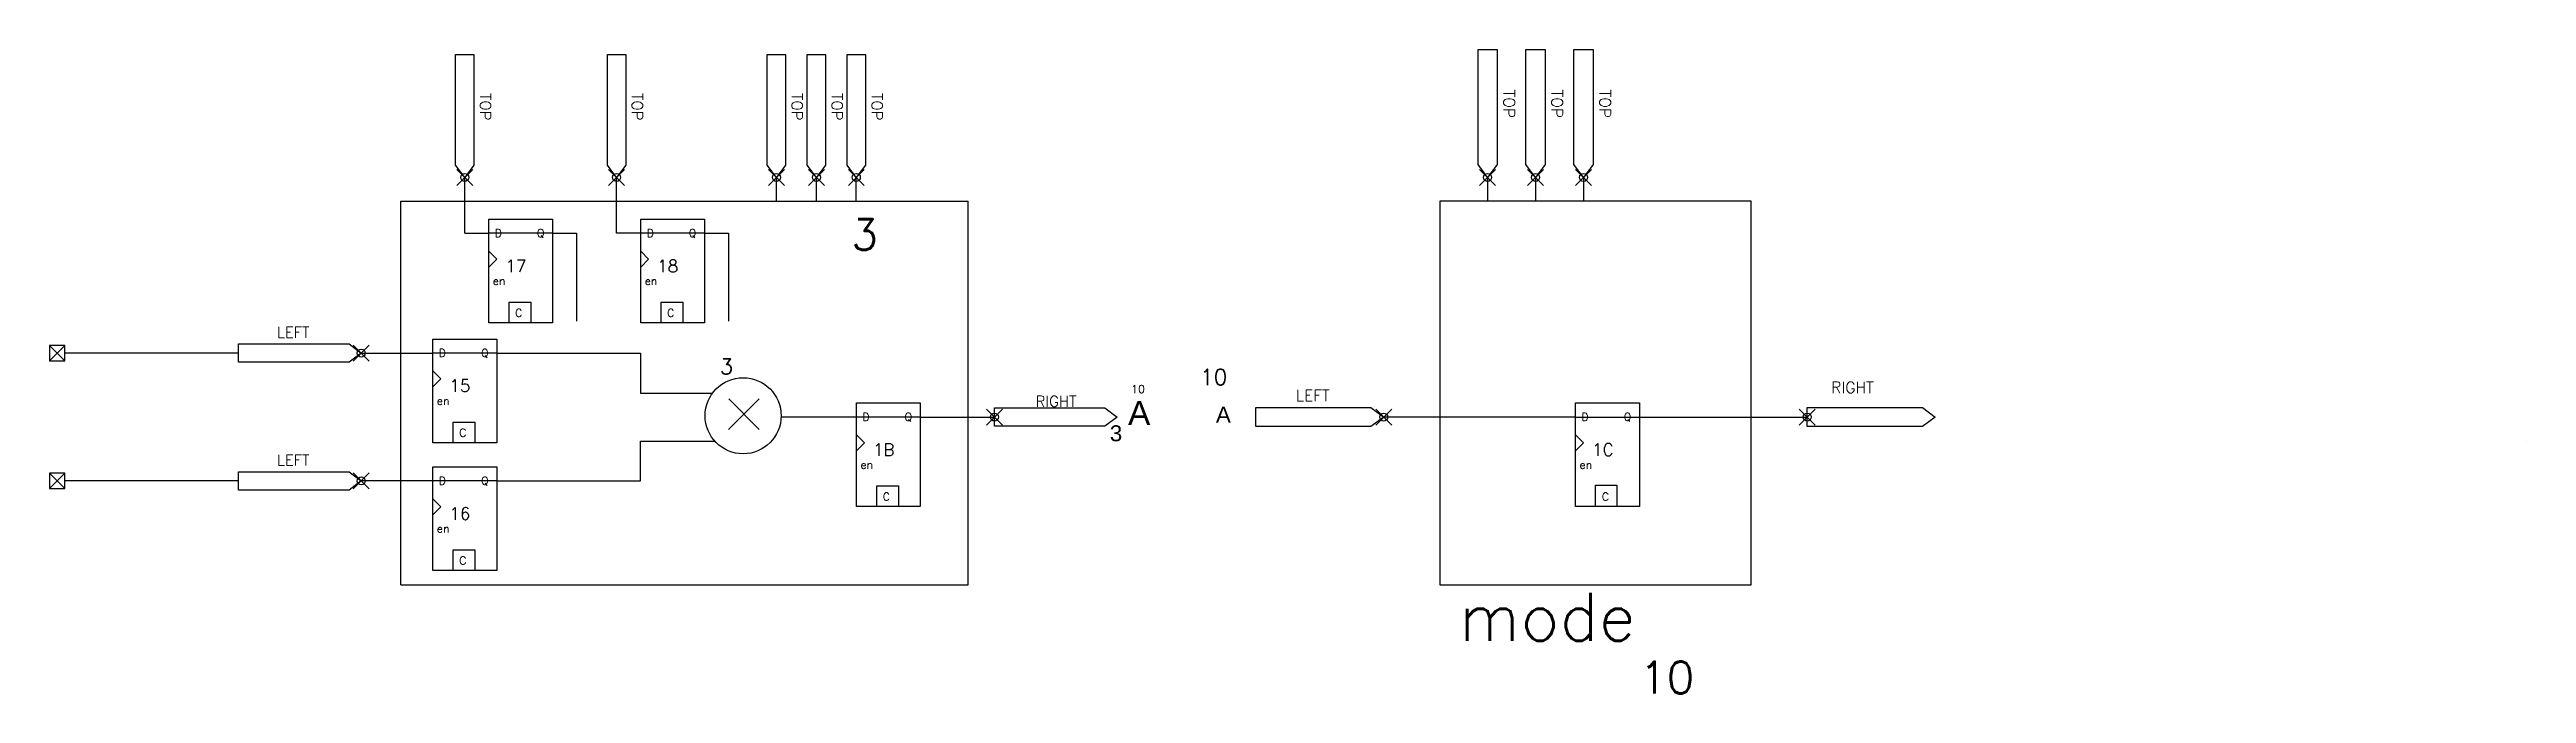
# Model space of a CAD drawing. Extents: x 5 to 1555, y -408 to -5.
import ezdxf

# ---------------------------------------------------------------- set-up
doc = ezdxf.new("R2010")
doc.units = 0
doc.header["$MEASUREMENT"] = 0
doc.header["$PDMODE"] = 35
doc.header["$PDSIZE"] = 5
for name, color, linetype in [('DETAIL_MEDIUM', 182, 'CONTINUOUS'), ('PORTS', 248, 'CONTINUOUS'), ('SIMPLE', 162, 'CONTINUOUS')]:
    doc.layers.add(name, color=color, linetype=linetype)
doc.styles.add('ARIAL', font='')
doc.styles.add('SIMPLEX', font='simplex')
doc.styles.get("Standard").update_dxf_attribs({"font": 'txt.shx'})
doc.styles.get('ARIAL').set_extended_font_data('Arial')

# ---------------------------------------------------------------- blocks, each defined once
blk = doc.blocks.new('YGR_DSP_OUT_CLK_PORT')
at = {"layer": 'PORTS', "linetype": 'CONTINUOUS'}
blk.add_lwpolyline([(905, -85), (899, -77), (899, -5), (911, -5), (911, -77), (905, -85)], close=True, dxfattribs=at)
blk.add_point((905, -85), dxfattribs=at)
at = {"layer": 'PORTS', "linetype": 'CONTINUOUS', "style": 'SIMPLEX'}
blk.add_attdef('SIDE', (915, -30), '', height=7.07, rotation=270, dxfattribs=at)
blk = doc.blocks.new('YGR_DSP_OUT_ENA_PORT')
at = {"layer": 'PORTS', "linetype": 'CONTINUOUS'}
blk.add_lwpolyline([(935, -85), (929, -77), (929, -5), (941, -5), (941, -77), (935, -85)], close=True, dxfattribs=at)
blk.add_point((935, -85), dxfattribs=at)
at = {"layer": 'PORTS', "linetype": 'CONTINUOUS', "style": 'SIMPLEX'}
blk.add_attdef('SIDE', (945, -30), '', height=7.07, rotation=270, dxfattribs=at)
blk = doc.blocks.new('YGR_DSP_OUT_CLR_PORT')
at = {"layer": 'PORTS', "linetype": 'CONTINUOUS'}
blk.add_lwpolyline([(965, -85), (959, -77), (959, -5), (971, -5), (971, -77), (965, -85)], close=True, dxfattribs=at)
blk.add_point((965, -85), dxfattribs=at)
at = {"layer": 'PORTS', "linetype": 'CONTINUOUS', "style": 'SIMPLEX'}
blk.add_attdef('SIDE', (975, -30), '', height=7.07, rotation=270, dxfattribs=at)
blk = doc.blocks.new('YGR_DSP_OUT_DATAA_PORT')
at = {"layer": 'PORTS', "linetype": 'CONTINUOUS'}
blk.add_lwpolyline([(840, -625), (832, -631), (760, -631), (760, -619), (832, -619), (840, -625)], close=True, dxfattribs=at)
blk.add_point((840, -625), dxfattribs=at)
at = {"layer": 'PORTS', "linetype": 'CONTINUOUS', "style": 'SIMPLEX'}
blk.add_attdef('SIDE', (785, -615), '', height=7.07, dxfattribs=at)
blk = doc.blocks.new('YGR_DSP_OUT_DATA_OUT_PORT')
at = {"layer": 'PORTS', "linetype": 'CONTINUOUS'}
blk.add_lwpolyline([(1967.751804, -775), (1959.751804, -781), (1887.751804, -781), (1887.751804, -769), (1959.751804, -769), (1967.751804, -775)], close=True, dxfattribs=at)
blk.add_point((1887.751804, -775), dxfattribs=at)
at = {"layer": 'PORTS', "linetype": 'CONTINUOUS', "style": 'SIMPLEX'}
blk.add_attdef('SIDE', (1902.751804, -760), '', height=7.071068, dxfattribs=at)
blk = doc.blocks.new('YGR_DSP_OUT_MODE_STR')
at = {"layer": 'DETAIL_MEDIUM', "style": 'SIMPLEX'}
blk.add_text('mode', height=30, dxfattribs=at).set_placement((887, -1417))
blk.add_attdef('font', (1000, -1450), '', height=20, dxfattribs=at)
blk = doc.blocks.new('YGR_DSP_OUT_REG_BLOCK')
at = {"layer": 'DETAIL_MEDIUM', "linetype": 'CONTINUOUS'}
blk.add_lwpolyline([(890.032, -216.166761), (929.968, -216.166761), (929.968, -281.062761), (890.032, -281.062761)], close=True, dxfattribs=at)
blk = doc.blocks.new('YGR_DSP_OUT_REG_CLR_TEXT')
at = {"layer": 'DETAIL_MEDIUM', "linetype": 'CONTINUOUS'}
blk.add_lwpolyline([(910.047983, -257.12157), (923.290954, -257.12157), (923.290954, -270.479685), (910.047983, -270.479685)], close=True, dxfattribs=at)
at = {"layer": 'DETAIL_MEDIUM'}
blk.add_text('C', height=4.992, dxfattribs=at).set_placement((913.939277, -266.753206))
blk = doc.blocks.new('YGR_DSP_OUT_REG_ENA_TEXT')
at = {"layer": 'DETAIL_MEDIUM'}
blk.add_text('en', height=4.992, dxfattribs=at).set_placement((899.952764, -246.785206))
blk = doc.blocks.new('YGR_DSP_OUT_REG_CLK_TEXT')
at = {"layer": 'DETAIL_MEDIUM'}
for p, q in [((897.456764, -225.569206), (902.448764, -230.561206)), ((902.448764, -230.561206), (897.456764, -235.553206))]:
    blk.add_line(p, q, dxfattribs=at)
blk = doc.blocks.new('YGR_DSP_OUT_REG_TEXT')
at = {"layer": 'DETAIL_MEDIUM'}
for s, p in [('D', (901.200764, -216.833206)), ('Q', (927.572785, -216.833206))]:
    blk.add_text(s, height=4.992, dxfattribs=at).set_placement(p)
blk = doc.blocks.new('YGR_DSP_OUT_BYPASS_REG')
at = {"layer": 'SIMPLE', "linetype": 'CONTINUOUS'}
blk.add_line((890.032, -225), (930, -225), dxfattribs=at)
blk = doc.blocks.new('YGR_DSP_OUT_REG')
at = {"layer": 'DETAIL_MEDIUM', "linetype": 'CONTINUOUS'}
for name, p in [('YGR_DSP_OUT_REG_BLOCK', (0, 0)), ('YGR_DSP_OUT_REG_CLR_TEXT', (-7.424764, -10.565555))]:
    blk.add_blockref(name, p, dxfattribs=at)
at = {"layer": 'DETAIL_MEDIUM'}
for name in ['YGR_DSP_OUT_REG_TEXT', 'YGR_DSP_OUT_REG_CLK_TEXT', 'YGR_DSP_OUT_REG_ENA_TEXT']:
    blk.add_blockref(name, (-7.424764, -10.565555), dxfattribs=at)
at = {"layer": 'SIMPLE', "linetype": 'CONTINUOUS'}
blk.add_blockref('YGR_DSP_OUT_BYPASS_REG', (0, 0), dxfattribs=at)
at = {"layer": 'SIMPLE', "linetype": 'CONTINUOUS', "style": 'SIMPLEX'}
blk.add_attdef('index', (900.383868, -249.245981), '', height=7.68, dxfattribs=at)
blk = doc.blocks.new('YGR_DSP_MULT_CIRCLE')
at = {"layer": 'SIMPLE', "linetype": 'CONTINUOUS'}
blk.add_line((515.032, -1355), (467.848294, -1355), dxfattribs=at)
blk.add_circle((444.175322, -1354.195805), 23.793739, dxfattribs=at)
blk = doc.blocks.new('YGR_DSP_MULT_WIRE')
at = {"layer": 'SIMPLE', "linetype": 'CONTINUOUS'}
for p, q in [((456.206613, -219.782931), (436.988593, -239.000951)), ((437.217379, -219.782931), (456.206613, -239.000951))]:
    blk.add_line(p, q, dxfattribs=at)
blk = doc.blocks.new('YGR_DSP_MULT_BLOCK')
at = {"layer": 'SIMPLE', "linetype": 'CONTINUOUS'}
for name, p in [('YGR_DSP_MULT_CIRCLE', (0, 0)), ('YGR_DSP_MULT_WIRE', (-1.946955, -1123.835416))]:
    blk.add_blockref(name, p, dxfattribs=at)
at = {"layer": 'SIMPLE', "linetype": 'CONTINUOUS', "style": 'SIMPLEX'}
blk.add_attdef('index', (429.68475, -1328.141917), '', height=9.6, dxfattribs=at)
blk = doc.blocks.new('YGR_DSP_MULT_REG_BLOCK')
at = {"layer": 'DETAIL_MEDIUM', "linetype": 'CONTINUOUS'}
blk.add_lwpolyline([(245.032, -1311.166761), (284.968, -1311.166761), (284.968, -1376.062761), (245.032, -1376.062761)], close=True, dxfattribs=at)
blk = doc.blocks.new('YGR_DSP_MULT_REG_CLR_TEXT')
at = {"layer": 'DETAIL_MEDIUM', "linetype": 'CONTINUOUS'}
blk.add_lwpolyline([(266.03089, -233.664049), (279.664856, -233.664049), (279.664856, -246.614393), (266.03089, -246.614393)], close=True, dxfattribs=at)
at = {"layer": 'DETAIL_MEDIUM'}
blk.add_text('C', height=4.992, dxfattribs=at).set_placement((269.77489, -242.870393))
blk = doc.blocks.new('YGR_DSP_MULT_REG_ENA_TEXT')
at = {"layer": 'DETAIL_MEDIUM'}
blk.add_text('en', height=4.992, dxfattribs=at).set_placement((255.788377, -222.902393))
blk = doc.blocks.new('YGR_DSP_MULT_BYPASS_REG')
at = {"layer": 'SIMPLE', "linetype": 'CONTINUOUS'}
blk.add_line((290, -1315), (250, -1315), dxfattribs=at)
blk = doc.blocks.new('YGR_DSP_MULT_REG_TEXT')
at = {"layer": 'DETAIL_MEDIUM'}
for s, p in [('D', (257.036377, -192.950393)), ('Q', (283.408398, -192.950393))]:
    blk.add_text(s, height=4.992, dxfattribs=at).set_placement(p)
blk = doc.blocks.new('YGR_DSP_MULT_REG_CLK_TEXT')
at = {"layer": 'DETAIL_MEDIUM'}
for p, q in [((253.292377, -201.686393), (258.284377, -206.678393)), ((258.284377, -206.678393), (253.292377, -211.670393))]:
    blk.add_line(p, q, dxfattribs=at)
blk = doc.blocks.new('YGR_DSP_MULT_REG')
at = {"layer": 'DETAIL_MEDIUM', "linetype": 'CONTINUOUS'}
for name, p in [('YGR_DSP_MULT_REG_BLOCK', (0, 0)), ('YGR_DSP_MULT_REG_CLR_TEXT', (-8.260377, -1129.448368))]:
    blk.add_blockref(name, p, dxfattribs=at)
at = {"layer": 'DETAIL_MEDIUM'}
for name in ['YGR_DSP_MULT_REG_CLK_TEXT', 'YGR_DSP_MULT_REG_TEXT', 'YGR_DSP_MULT_REG_ENA_TEXT']:
    blk.add_blockref(name, (-8.260377, -1129.448368), dxfattribs=at)
at = {"layer": 'SIMPLE', "linetype": 'CONTINUOUS'}
blk.add_blockref('YGR_DSP_MULT_BYPASS_REG', (-5, -5), dxfattribs=at)
at = {"layer": 'SIMPLE', "linetype": 'CONTINUOUS', "style": 'SIMPLEX'}
blk.add_attdef('index', (255.383868, -1344.245981), '', height=7.68, dxfattribs=at)
blk = doc.blocks.new('YGR_DSP_OUT_DATAA_TEXT')
at = {"layer": 'DETAIL_MEDIUM', "style": 'ARIAL'}
blk.add_text('A', height=10, dxfattribs=at).set_placement((740, -628.5))
at = {"layer": 'DETAIL_MEDIUM', "style": 'SIMPLEX'}
blk.add_attdef('font', (730, -604.967135), '', height=10, dxfattribs=at)
blk = doc.blocks.new('YGR_DSP_MULT_DATAOUT_PORT')
at = {"layer": 'PORTS', "linetype": 'CONTINUOUS'}
blk.add_lwpolyline([(678.206402, -1355), (670.526402, -1360.76), (601.406402, -1360.76), (601.406402, -1349.24), (670.526402, -1349.24), (678.206402, -1355)], close=True, dxfattribs=at)
blk.add_point((601.406402, -1355), dxfattribs=at)
at = {"layer": 'PORTS', "color": 249, "linetype": 'CONTINUOUS', "style": 'SIMPLEX'}
blk.add_attdef('SIDE', (627.182629, -1348.589488), '', height=6.788225, dxfattribs=at)
blk = doc.blocks.new('YGR_DSP_MULT_DATAOUT_WIRE')
at = {"layer": 'SIMPLE', "linetype": 'CONTINUOUS'}
for p, q in [((554.968, -1355), (584.967742, -1355)), ((584.967742, -1355), (601.406402, -1355))]:
    blk.add_line(p, q, dxfattribs=at)
blk = doc.blocks.new('YGR_DSP_MULT_SIGNB_WIRE')
at = {"layer": 'SIMPLE', "linetype": 'CONTINUOUS'}
for p, q in [((365, -1220), (365, -1205)), ((365, -1240), (365, -1220)), ((380.032, -1240), (365, -1240)), ((419.968, -1240), (435, -1240)), ((435, -1240), (435, -1295))]:
    blk.add_line(p, q, dxfattribs=at)
blk = doc.blocks.new('YGR_DSP_MULT_CLR_WIRE')
at = {"layer": 'SIMPLE', "linetype": 'CONTINUOUS'}
blk.add_line((515, -1220), (515, -1205), dxfattribs=at)
blk = doc.blocks.new('YGR_DSP_MULT_ENA_WIRE')
at = {"layer": 'SIMPLE', "linetype": 'CONTINUOUS'}
blk.add_line((490, -1220), (490, -1205), dxfattribs=at)
blk = doc.blocks.new('YGR_DSP_MULT_CLK_WIRE')
at = {"layer": 'SIMPLE', "linetype": 'CONTINUOUS'}
blk.add_line((465, -1220), (465, -1205), dxfattribs=at)
blk = doc.blocks.new('YGR_DSP_MULT_CLK_PORT')
at = {"layer": 'PORTS', "linetype": 'CONTINUOUS'}
blk.add_lwpolyline([(465, -1205), (459.24, -1197.32), (459.24, -1128.2), (470.76, -1128.2), (470.76, -1197.32), (465, -1205)], close=True, dxfattribs=at)
blk.add_point((465, -1205), dxfattribs=at)
at = {"layer": 'PORTS', "color": 249, "linetype": 'CONTINUOUS', "style": 'SIMPLEX'}
blk.add_attdef('SIDE', (474.6, -1152.2), '', height=6.79, rotation=270, dxfattribs=at)
blk = doc.blocks.new('YGR_DSP_MULT_ENA_PORT')
at = {"layer": 'PORTS', "linetype": 'CONTINUOUS'}
blk.add_lwpolyline([(490, -1205), (484.24, -1197.32), (484.24, -1128.2), (495.76, -1128.2), (495.76, -1197.32), (490, -1205)], close=True, dxfattribs=at)
blk.add_point((490, -1205), dxfattribs=at)
at = {"layer": 'PORTS', "color": 249, "linetype": 'CONTINUOUS', "style": 'SIMPLEX'}
blk.add_attdef('SIDE', (499.6, -1152.2), '', height=6.79, rotation=270, dxfattribs=at)
blk = doc.blocks.new('YGR_DSP_MULT_CLR_PORT')
at = {"layer": 'PORTS', "linetype": 'CONTINUOUS'}
blk.add_lwpolyline([(515, -1205), (509.24, -1197.32), (509.24, -1128.2), (520.76, -1128.2), (520.76, -1197.32), (515, -1205)], close=True, dxfattribs=at)
blk.add_point((515, -1205), dxfattribs=at)
at = {"layer": 'PORTS', "color": 249, "linetype": 'CONTINUOUS', "style": 'SIMPLEX'}
blk.add_attdef('SIDE', (524.6, -1152.2), '', height=6.79, rotation=270, dxfattribs=at)
blk = doc.blocks.new('YGR_DSP_MULT_SIGNB_PORT')
at = {"layer": 'PORTS', "linetype": 'CONTINUOUS'}
blk.add_lwpolyline([(365, -1205), (359.24, -1197.32), (359.24, -1128.2), (370.76, -1128.2), (370.76, -1197.32), (365, -1205)], close=True, dxfattribs=at)
blk.add_point((365, -1205), dxfattribs=at)
at = {"layer": 'PORTS', "color": 249, "linetype": 'CONTINUOUS', "style": 'SIMPLEX'}
blk.add_attdef('SIDE', (374.6, -1152.2), '', height=6.79, rotation=270, dxfattribs=at)
blk = doc.blocks.new('YGR_DSP_MULT_SIGNA_PORT')
at = {"layer": 'PORTS', "linetype": 'CONTINUOUS'}
blk.add_lwpolyline([(270, -1205), (264.24, -1197.32), (264.24, -1128.2), (275.76, -1128.2), (275.76, -1197.32), (270, -1205)], close=True, dxfattribs=at)
blk.add_point((270, -1205), dxfattribs=at)
at = {"layer": 'PORTS', "color": 249, "linetype": 'CONTINUOUS', "style": 'SIMPLEX'}
blk.add_attdef('SIDE', (279.610075, -1152.2), '', height=6.788225, rotation=270, dxfattribs=at)
blk = doc.blocks.new('YGR_DSP_MULT_BOUNDARY')
at = {"layer": 'SIMPLE', "linetype": 'CONTINUOUS'}
for p, q in [((230, -1220), (585, -1220)), ((230, -1460), (230, -1220)), ((584.967742, -1460), (584.967742, -1220)), ((230, -1460), (584.967742, -1460))]:
    blk.add_line(p, q, dxfattribs=at)
blk = doc.blocks.new('YGR_DSP_MULT_SIGNA_WIRE')
at = {"layer": 'SIMPLE', "linetype": 'CONTINUOUS'}
for p, q in [((270, -1220), (270, -1205)), ((270, -1240), (270, -1220)), ((270, -1240), (285, -1240)), ((324.968, -1240), (340, -1240)), ((340, -1240), (340, -1295))]:
    blk.add_line(p, q, dxfattribs=at)
blk = doc.blocks.new('YGR_DSP_MULT_DATAA_PORT')
at = {"layer": 'PORTS', "linetype": 'CONTINUOUS'}
blk.add_lwpolyline([(205.262726, -1315), (197.582726, -1320.76), (128.462726, -1320.76), (128.462726, -1309.24), (197.582726, -1309.24), (205.262726, -1315)], close=True, dxfattribs=at)
blk.add_point((205.262726, -1315), dxfattribs=at)
at = {"layer": 'PORTS', "color": 249, "linetype": 'CONTINUOUS', "style": 'SIMPLEX'}
blk.add_attdef('SIDE', (152.462726, -1305.4), '', height=6.788225, dxfattribs=at)
blk = doc.blocks.new('YGR_DSP_MULT_DATAA_EXT_WIRE')
at = {"layer": 'SIMPLE', "linetype": 'CONTINUOUS'}
for p, q in [((14.804505, -190.195495), (5.195496, -190.195495)), ((5.195496, -190.195495), (5.195496, -199.804506)), ((14.804505, -199.804506), (5.195496, -190.195495)), ((14.804505, -190.195495), (5.195496, -199.804506)), ((5.195496, -199.804506), (14.804505, -199.804506)), ((14.804505, -199.804506), (14.804505, -190.195495)), ((123.462726, -195), (15, -195))]:
    blk.add_line(p, q, dxfattribs=at)
blk = doc.blocks.new('YGR_DSP_MULT_DATAB_EXT_WIRE')
at = {"layer": 'SIMPLE', "linetype": 'CONTINUOUS'}
for p, q in [((19.804505, -1390.195495), (10.195496, -1390.195495)), ((10.195496, -1390.195495), (10.195496, -1399.804505)), ((19.804505, -1399.804505), (10.195496, -1390.195495)), ((19.804505, -1390.195495), (10.195496, -1399.804505)), ((19.804505, -1399.804505), (19.804505, -1390.195495)), ((10.195496, -1399.804505), (19.804505, -1399.804505)), ((128.462726, -1395), (20, -1395))]:
    blk.add_line(p, q, dxfattribs=at)
blk = doc.blocks.new('YGR_DSP_MULT_DATAB_PORT')
at = {"layer": 'PORTS', "linetype": 'CONTINUOUS'}
blk.add_lwpolyline([(205.262726, -1395), (197.582726, -1400.76), (128.462726, -1400.76), (128.462726, -1389.24), (197.582726, -1389.24), (205.262726, -1395)], close=True, dxfattribs=at)
blk.add_point((205.262726, -1395), dxfattribs=at)
at = {"layer": 'PORTS', "color": 249, "linetype": 'CONTINUOUS', "style": 'SIMPLEX'}
blk.add_attdef('SIDE', (152.462726, -1385.4), '', height=6.788225, dxfattribs=at)
blk = doc.blocks.new('YGR_DSP_MULT_DATAB_WIRE')
at = {"layer": 'SIMPLE', "linetype": 'CONTINUOUS'}
for p, q in [((230, -1395), (205.262726, -1395)), ((250.032, -1395), (230, -1395)), ((289.968, -1395), (320, -1395))]:
    blk.add_line(p, q, dxfattribs=at)
blk = doc.blocks.new('YGR_DSP_MULT_DATAA_WIRE')
at = {"layer": 'SIMPLE', "linetype": 'CONTINUOUS'}
for p, q in [((205, -1315), (230, -1315)), ((230, -1315), (250, -1315)), ((290, -1315), (355, -1315))]:
    blk.add_line(p, q, dxfattribs=at)
blk = doc.blocks.new('YGR_DSP_MULT_DATAA_TO_MULT_WIRE')
at = {"layer": 'SIMPLE', "linetype": 'CONTINUOUS'}
for p, q in [((355, -1315), (380, -1315)), ((380, -1315), (380, -1340)), ((380, -1340), (425, -1340))]:
    blk.add_line(p, q, dxfattribs=at)
blk = doc.blocks.new('YGR_DSP_MULT_DATAB_TO_MULT_WIRE')
at = {"layer": 'SIMPLE', "linetype": 'CONTINUOUS'}
for p, q in [((380, -1370), (426.362986, -1370)), ((380, -1395), (380, -1370)), ((320, -1395), (380, -1395))]:
    blk.add_line(p, q, dxfattribs=at)
blk = doc.blocks.new('YGR_DSP_MULT')
at = {"layer": 'PORTS', "color": 50, "linetype": 'CONTINUOUS'}
for name, values in [('YGR_DSP_MULT_SIGNA_PORT', {'SIDE': 'TOP'}), ('YGR_DSP_MULT_SIGNB_PORT', {'SIDE': 'TOP'}), ('YGR_DSP_MULT_CLK_PORT', {'SIDE': 'TOP'}), ('YGR_DSP_MULT_ENA_PORT', {'SIDE': 'TOP'}), ('YGR_DSP_MULT_CLR_PORT', {'SIDE': 'TOP'}), ('YGR_DSP_MULT_DATAA_PORT', {'SIDE': 'LEFT'}), ('YGR_DSP_MULT_DATAOUT_PORT', {'SIDE': 'RIGHT'}), ('YGR_DSP_MULT_DATAB_PORT', {'SIDE': 'LEFT'})]:
    blk.add_blockref(name, (-5, 1120), dxfattribs=at).add_auto_attribs(values)
at = {"layer": 'SIMPLE', "linetype": 'CONTINUOUS'}
for name, p in [('YGR_DSP_MULT_SIGNA_WIRE', (-5, 1120)), ('YGR_DSP_MULT_SIGNB_WIRE', (-5, 1120)), ('YGR_DSP_MULT_CLK_WIRE', (-5, 1120)), ('YGR_DSP_MULT_ENA_WIRE', (-5, 1120)), ('YGR_DSP_MULT_CLR_WIRE', (-5, 1120)), ('YGR_DSP_MULT_BOUNDARY', (-5, 1120)), ('YGR_DSP_MULT_DATAA_EXT_WIRE', (0, 0)), ('YGR_DSP_MULT_DATAA_WIRE', (-5, 1120)), ('YGR_DSP_MULT_DATAA_TO_MULT_WIRE', (-5, 1120)), ('YGR_DSP_MULT_DATAOUT_WIRE', (-5, 1120)), ('YGR_DSP_MULT_DATAB_TO_MULT_WIRE', (-5, 1120)), ('YGR_DSP_MULT_DATAB_EXT_WIRE', (-5, 1120)), ('YGR_DSP_MULT_DATAB_WIRE', (-5, 1120))]:
    blk.add_blockref(name, p, dxfattribs=at)
at = {"layer": 'SIMPLE', "linetype": 'CONTINUOUS', "style": 'SIMPLEX'}
blk.add_attdef('index', (506.981658, -130.443631), '', height=19.2, dxfattribs=at)
blk = doc.blocks.new('YGR_DSP_OUT_CLK_WIRE')
at = {"layer": 'SIMPLE', "linetype": 'CONTINUOUS'}
blk.add_line((905, -85), (905, -100), dxfattribs=at)
blk = doc.blocks.new('YGR_DSP_OUT_ENA_WIRE')
at = {"layer": 'SIMPLE', "linetype": 'CONTINUOUS'}
blk.add_line((935, -85), (935, -100), dxfattribs=at)
blk = doc.blocks.new('YGR_DSP_OUT_CLR_WIRE')
at = {"layer": 'SIMPLE', "linetype": 'CONTINUOUS'}
blk.add_line((965, -85), (965, -100), dxfattribs=at)
blk = doc.blocks.new('YGR_DSP_OUT_BLOCK')
at = {"layer": 'SIMPLE', "linetype": 'CONTINUOUS'}
for p, q in [((1070, -100), (875, -100)), ((875, -100), (875, -340)), ((1070, -340), (1070, -100)), ((875, -340), (1070, -340))]:
    blk.add_line(p, q, dxfattribs=at)
blk = doc.blocks.new('YGR_DSP_OUT_DATA_OUT_WIRE')
at = {"layer": 'SIMPLE', "linetype": 'CONTINUOUS'}
for p, q in [((999.968, -235), (1070, -235)), ((1070, -235), (1105, -235))]:
    blk.add_line(p, q, dxfattribs=at)
blk = doc.blocks.new('YGR_DSP_OUT_DATAA_WIRE')
at = {"layer": 'SIMPLE', "linetype": 'CONTINUOUS'}
for p, q in [((875, -235), (840, -235)), ((960, -235), (875, -235))]:
    blk.add_line(p, q, dxfattribs=at)
blk = doc.blocks.new('YGR_DSP_MULT_TO_OUT_TEXT0')
at = {"layer": 'DETAIL_MEDIUM', "style": 'ARIAL'}
blk.add_text('A', height=15, dxfattribs=at).set_placement((606.5, -219.516432))
at = {"layer": 'DETAIL_MEDIUM', "style": 'SIMPLEX'}
blk.add_attdef('font', (608.5, -199.483567), '', height=5, dxfattribs=at)
blk = doc.blocks.new('YGR_DSP_MULT_TO_OUT_TEXT')
at = {"layer": 'DETAIL_MEDIUM'}
blk.add_blockref('YGR_DSP_MULT_TO_OUT_TEXT0', (73.5, -20.483568), dxfattribs=at).add_auto_attribs({'font': '10'})
at = {"layer": 'DETAIL_MEDIUM', "style": 'ARIAL'}
blk.add_attdef('index', (668.616573, -250.173289), '', height=10, dxfattribs=at)
blk = doc.blocks.new('YGR_DSP')
at = {"layer": 'DETAIL_MEDIUM'}
for name, p, values in [('YGR_DSP_MULT_TO_OUT_TEXT', (0, 0), {'index': '3'}), ('YGR_DSP_OUT_DATAA_TEXT', (-5, 390), {'font': '10'}), ('YGR_DSP_OUT_MODE_STR', (0, 1042), {'font': '10'})]:
    blk.add_blockref(name, p, dxfattribs=at).add_auto_attribs(values)
at = {"layer": 'PORTS', "linetype": 'CONTINUOUS'}
for name, p, values in [('YGR_DSP_OUT_CLK_PORT', (0, 0), {'SIDE': 'TOP'}), ('YGR_DSP_OUT_ENA_PORT', (0, 0), {'SIDE': 'TOP'}), ('YGR_DSP_OUT_CLR_PORT', (0, 0), {'SIDE': 'TOP'}), ('YGR_DSP_OUT_DATA_OUT_PORT', (-782.751804, 540), {'SIDE': 'RIGHT'}), ('YGR_DSP_OUT_DATAA_PORT', (0, 390), {'SIDE': 'LEFT'})]:
    blk.add_blockref(name, p, dxfattribs=at).add_auto_attribs(values)
at = {"layer": 'SIMPLE', "linetype": 'CONTINUOUS'}
for name, p, values in [('YGR_DSP_MULT', (0, 0), {'index': '3'}), ('YGR_DSP_MULT_REG', (35, 1200), {'index': '17'}), ('YGR_DSP_MULT_REG', (130.032, 1200), {'index': '18'}), ('YGR_DSP_MULT_REG', (0, 1125), {'index': '15'}), ('YGR_DSP_MULT_BLOCK', (-5, 1120), {'index': '3'}), ('YGR_DSP_MULT_REG', (265.032, 1085), {'index': '1B'}), ('YGR_DSP_OUT_REG', (69.968, -10), {'index': '1C'}), ('YGR_DSP_MULT_REG', (0, 1045), {'index': '16'})]:
    blk.add_blockref(name, p, dxfattribs=at).add_auto_attribs(values)
for name in ['YGR_DSP_OUT_CLK_WIRE', 'YGR_DSP_OUT_ENA_WIRE', 'YGR_DSP_OUT_CLR_WIRE', 'YGR_DSP_OUT_BLOCK', 'YGR_DSP_OUT_DATAA_WIRE', 'YGR_DSP_OUT_DATA_OUT_WIRE']:
    blk.add_blockref(name, (0, 0), dxfattribs=at)

msp = doc.modelspace()

# ---------------------------------------------------------------- linework, layer by layer
at = {"layer": 'SIMPLE', "linetype": 'CONTINUOUS'}
msp.add_line((1555, -250), (1555, -250), dxfattribs=at)

# ---------------------------------------------------------------- block references
msp.add_blockref('YGR_DSP', (0, 0), dxfattribs=at)

doc.saveas('drawing.dxf')
